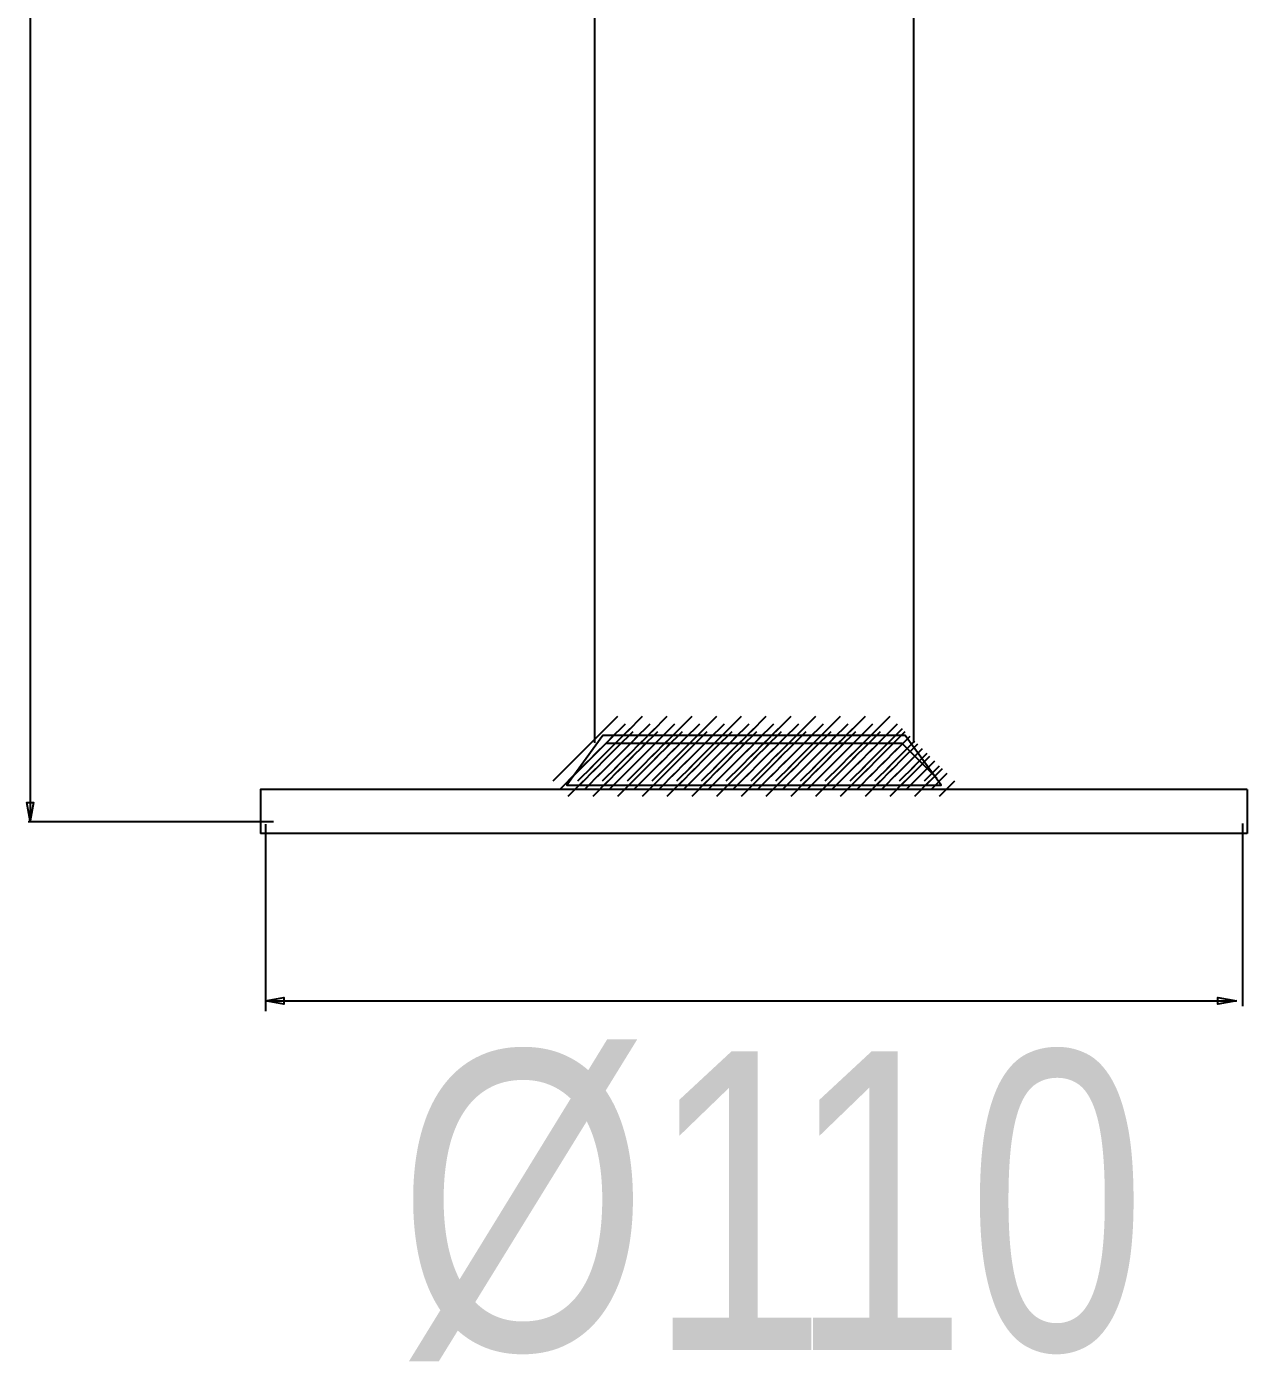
# Model space of a CAD drawing. Extents: x 0 to 141, y 5 to 251.
# Drawn here: x 75.15 to 100.79, y 4.83 to 32.87 of the extents above; entities that cross this region are included whole.
import ezdxf

# ---------------------------------------------------------------- set-up
doc = ezdxf.new("R2010")
doc.units = 0
doc.layers.add('LIVELLO_1', color=160, linetype='Continuous')
doc.styles.add('STD', font='txt')

# ---------------------------------------------------------------- blocks, each defined once
blk = doc.blocks.new('AI9-BLK169')
at = {"layer": 'LIVELLO_1', "color": 7}
for p, q in [((3.385409, -0.240123), (3.704942, 0.078548)), ((3.546467, -0.402043), (3.864966, -0.079926)), ((3.704942, -0.560517), (4.026025, -0.240123))]:
    blk.add_line(p, q, dxfattribs=at)
blk = doc.blocks.new('AI9-BLK168')
at = {"layer": 'LIVELLO_1', "color": 7}
blk.add_blockref('AI9-BLK169', (0, 0), dxfattribs=at)
blk = doc.blocks.new('AI9-BLK165')
at = {"layer": 'LIVELLO_1', "color": 7}
for p, q in [((3.059675, -0.240123), (3.379208, 0.078548)), ((3.21815, -0.402043), (3.539233, -0.079926)), ((3.379208, -0.560517), (3.697707, -0.240123))]:
    blk.add_line(p, q, dxfattribs=at)
blk = doc.blocks.new('AI9-BLK164')
at = {"layer": 'LIVELLO_1', "color": 7}
blk.add_blockref('AI9-BLK165', (0, 0), dxfattribs=at)
blk = doc.blocks.new('AI9-BLK163')
at = {"layer": 'LIVELLO_1', "color": 7}
for p, q in [((3.255357, -0.110243), (3.57644, 0.209806)), ((3.415382, -0.27044), (3.734914, 0.048231)), ((3.57644, -0.430637), (3.8958, -0.110243))]:
    blk.add_line(p, q, dxfattribs=at)
blk = doc.blocks.new('AI9-BLK162')
at = {"layer": 'LIVELLO_1', "color": 7}
blk.add_blockref('AI9-BLK163', (0, 0), dxfattribs=at)
blk = doc.blocks.new('AI9-BLK159')
at = {"layer": 'LIVELLO_1', "color": 7}
for p, q in [((2.538088, -0.240123), (2.859171, 0.078548)), ((2.698974, -0.402043), (3.018507, -0.079926)), ((2.859171, -0.560517), (3.178531, -0.240123))]:
    blk.add_line(p, q, dxfattribs=at)
blk = doc.blocks.new('AI9-BLK158')
at = {"layer": 'LIVELLO_1', "color": 7}
blk.add_blockref('AI9-BLK159', (0, 0), dxfattribs=at)
blk = doc.blocks.new('AI9-BLK157')
at = {"layer": 'LIVELLO_1', "color": 7}
for p, q in [((2.798537, -0.110243), (3.117898, 0.209806)), ((2.959423, -0.27044), (3.278956, 0.048231)), ((3.117898, -0.430637), (3.43898, -0.110243))]:
    blk.add_line(p, q, dxfattribs=at)
blk = doc.blocks.new('AI9-BLK156')
at = {"layer": 'LIVELLO_1', "color": 7}
blk.add_blockref('AI9-BLK157', (0, 0), dxfattribs=at)
blk = doc.blocks.new('AI9-BLK155')
at = {"layer": 'LIVELLO_1', "color": 7}
for p, q in [((3.059675, 0.06649), (3.379208, 0.386884)), ((3.21815, -0.091984), (3.539233, 0.226687)), ((3.379208, -0.253904), (3.697707, 0.06649))]:
    blk.add_line(p, q, dxfattribs=at)
blk = doc.blocks.new('AI9-BLK154')
at = {"layer": 'LIVELLO_1', "color": 7}
blk.add_blockref('AI9-BLK155', (0, 0), dxfattribs=at)
blk = doc.blocks.new('AI9-BLK151')
at = {"layer": 'LIVELLO_1', "color": 7}
for p, q in [((2.018912, -0.240123), (2.339995, 0.078548)), ((2.179109, -0.402043), (2.498469, -0.079926)), ((2.339995, -0.560517), (2.659355, -0.240123))]:
    blk.add_line(p, q, dxfattribs=at)
blk = doc.blocks.new('AI9-BLK150')
at = {"layer": 'LIVELLO_1', "color": 7}
blk.add_blockref('AI9-BLK151', (0, 0), dxfattribs=at)
blk = doc.blocks.new('AI9-BLK149')
at = {"layer": 'LIVELLO_1', "color": 7}
for p, q in [((2.279361, -0.110243), (2.598722, 0.209806)), ((2.439386, -0.27044), (2.758919, 0.048231)), ((2.598722, -0.430637), (2.919805, -0.110243))]:
    blk.add_line(p, q, dxfattribs=at)
blk = doc.blocks.new('AI9-BLK148')
at = {"layer": 'LIVELLO_1', "color": 7}
blk.add_blockref('AI9-BLK149', (0, 0), dxfattribs=at)
blk = doc.blocks.new('AI9-BLK147')
at = {"layer": 'LIVELLO_1', "color": 7}
for p, q in [((2.538088, 0.06649), (2.859171, 0.386884)), ((2.698974, -0.091984), (3.018507, 0.226687)), ((2.859171, -0.253904), (3.178531, 0.06649))]:
    blk.add_line(p, q, dxfattribs=at)
blk = doc.blocks.new('AI9-BLK146')
at = {"layer": 'LIVELLO_1', "color": 7}
blk.add_blockref('AI9-BLK147', (0, 0), dxfattribs=at)
blk = doc.blocks.new('AI9-BLK145')
at = {"layer": 'LIVELLO_1', "color": 7}
for p, q in [((2.798537, 0.197921), (3.117898, 0.516592)), ((2.959423, 0.036346), (3.278956, 0.358118)), ((3.117898, -0.122129), (3.43898, 0.197921))]:
    blk.add_line(p, q, dxfattribs=at)
blk = doc.blocks.new('AI9-BLK144')
at = {"layer": 'LIVELLO_1', "color": 7}
blk.add_blockref('AI9-BLK145', (0, 0), dxfattribs=at)
blk = doc.blocks.new('AI9-BLK141')
at = {"layer": 'LIVELLO_1', "color": 7}
for p, q in [((1.498875, -0.240123), (1.818235, 0.078548)), ((1.659933, -0.402043), (1.979293, -0.079926)), ((1.818235, -0.560517), (2.13949, -0.240123))]:
    blk.add_line(p, q, dxfattribs=at)
blk = doc.blocks.new('AI9-BLK140')
at = {"layer": 'LIVELLO_1', "color": 7}
blk.add_blockref('AI9-BLK141', (0, 0), dxfattribs=at)
blk = doc.blocks.new('AI9-BLK139')
at = {"layer": 'LIVELLO_1', "color": 7}
for p, q in [((1.760185, -0.110243), (2.078684, 0.209806)), ((1.91866, -0.27044), (2.239743, 0.048231)), ((2.078684, -0.430637), (2.398217, -0.110243))]:
    blk.add_line(p, q, dxfattribs=at)
blk = doc.blocks.new('AI9-BLK138')
at = {"layer": 'LIVELLO_1', "color": 7}
blk.add_blockref('AI9-BLK139', (0, 0), dxfattribs=at)
blk = doc.blocks.new('AI9-BLK137')
at = {"layer": 'LIVELLO_1', "color": 7}
for p, q in [((2.018912, 0.06649), (2.339995, 0.386884)), ((2.179109, -0.091984), (2.498469, 0.226687)), ((2.339995, -0.253904), (2.659355, 0.06649))]:
    blk.add_line(p, q, dxfattribs=at)
blk = doc.blocks.new('AI9-BLK136')
at = {"layer": 'LIVELLO_1', "color": 7}
blk.add_blockref('AI9-BLK137', (0, 0), dxfattribs=at)
blk = doc.blocks.new('AI9-BLK135')
at = {"layer": 'LIVELLO_1', "color": 7}
for p, q in [((2.279361, 0.197921), (2.598722, 0.516592)), ((2.439386, 0.036346), (2.758919, 0.358118)), ((2.598722, -0.122129), (2.919805, 0.197921))]:
    blk.add_line(p, q, dxfattribs=at)
blk = doc.blocks.new('AI9-BLK134')
at = {"layer": 'LIVELLO_1', "color": 7}
blk.add_blockref('AI9-BLK135', (0, 0), dxfattribs=at)
blk = doc.blocks.new('AI9-BLK133')
at = {"layer": 'LIVELLO_1', "color": 7}
for p, q in [((2.538088, 0.325217), (2.859171, 0.647333)), ((2.698974, 0.166743), (3.018507, 0.485414)), ((2.859171, 0.006546), (3.178531, 0.325217))]:
    blk.add_line(p, q, dxfattribs=at)
blk = doc.blocks.new('AI9-BLK132')
at = {"layer": 'LIVELLO_1', "color": 7}
blk.add_blockref('AI9-BLK133', (0, 0), dxfattribs=at)
blk = doc.blocks.new('AI9-BLK129')
at = {"layer": 'LIVELLO_1', "color": 7}
for p, q in [((0.979699, -0.240123), (1.299232, 0.078548)), ((1.139896, -0.402043), (1.459256, -0.079926)), ((1.299232, -0.560517), (1.620315, -0.240123))]:
    blk.add_line(p, q, dxfattribs=at)
blk = doc.blocks.new('AI9-BLK128')
at = {"layer": 'LIVELLO_1', "color": 7}
blk.add_blockref('AI9-BLK129', (0, 0), dxfattribs=at)
blk = doc.blocks.new('AI9-BLK127')
at = {"layer": 'LIVELLO_1', "color": 7}
for p, q in [((1.238426, -0.110243), (1.559509, 0.209806)), ((1.399484, -0.27044), (1.717983, 0.048231)), ((1.559509, -0.430637), (1.879041, -0.110243))]:
    blk.add_line(p, q, dxfattribs=at)
blk = doc.blocks.new('AI9-BLK126')
at = {"layer": 'LIVELLO_1', "color": 7}
blk.add_blockref('AI9-BLK127', (0, 0), dxfattribs=at)
blk = doc.blocks.new('AI9-BLK125')
at = {"layer": 'LIVELLO_1', "color": 7}
for p, q in [((1.498875, 0.06649), (1.818235, 0.386884)), ((1.659933, -0.091984), (1.979293, 0.226687)), ((1.818235, -0.253904), (2.13949, 0.06649))]:
    blk.add_line(p, q, dxfattribs=at)
blk = doc.blocks.new('AI9-BLK124')
at = {"layer": 'LIVELLO_1', "color": 7}
blk.add_blockref('AI9-BLK125', (0, 0), dxfattribs=at)
blk = doc.blocks.new('AI9-BLK123')
at = {"layer": 'LIVELLO_1', "color": 7}
for p, q in [((1.760185, 0.197921), (2.078684, 0.516592)), ((1.91866, 0.036346), (2.239743, 0.358118)), ((2.078684, -0.122129), (2.398217, 0.197921))]:
    blk.add_line(p, q, dxfattribs=at)
blk = doc.blocks.new('AI9-BLK122')
at = {"layer": 'LIVELLO_1', "color": 7}
blk.add_blockref('AI9-BLK123', (0, 0), dxfattribs=at)
blk = doc.blocks.new('AI9-BLK121')
at = {"layer": 'LIVELLO_1', "color": 7}
for p, q in [((2.018912, 0.325217), (2.339995, 0.647333)), ((2.179109, 0.166743), (2.498469, 0.485414)), ((2.339995, 0.006546), (2.659355, 0.325217))]:
    blk.add_line(p, q, dxfattribs=at)
blk = doc.blocks.new('AI9-BLK120')
at = {"layer": 'LIVELLO_1', "color": 7}
blk.add_blockref('AI9-BLK121', (0, 0), dxfattribs=at)
blk = doc.blocks.new('AI9-BLK117')
at = {"layer": 'LIVELLO_1', "color": 7}
for p, q in [((0.459662, -0.240123), (0.779194, 0.078548)), ((0.618998, -0.402043), (0.94008, -0.079926)), ((0.779194, -0.560517), (1.098555, -0.240123))]:
    blk.add_line(p, q, dxfattribs=at)
blk = doc.blocks.new('AI9-BLK116')
at = {"layer": 'LIVELLO_1', "color": 7}
blk.add_blockref('AI9-BLK117', (0, 0), dxfattribs=at)
blk = doc.blocks.new('AI9-BLK115')
at = {"layer": 'LIVELLO_1', "color": 7}
for p, q in [((0.71925, -0.110243), (1.040333, 0.209806)), ((0.879447, -0.27044), (1.198807, 0.048231)), ((1.040333, -0.430637), (1.359004, -0.110243))]:
    blk.add_line(p, q, dxfattribs=at)
blk = doc.blocks.new('AI9-BLK114')
at = {"layer": 'LIVELLO_1', "color": 7}
blk.add_blockref('AI9-BLK115', (0, 0), dxfattribs=at)
blk = doc.blocks.new('AI9-BLK113')
at = {"layer": 'LIVELLO_1', "color": 7}
for p, q in [((0.979699, 0.06649), (1.299232, 0.386884)), ((1.139896, -0.091984), (1.459256, 0.226687)), ((1.299232, -0.253904), (1.620315, 0.06649))]:
    blk.add_line(p, q, dxfattribs=at)
blk = doc.blocks.new('AI9-BLK112')
at = {"layer": 'LIVELLO_1', "color": 7}
blk.add_blockref('AI9-BLK113', (0, 0), dxfattribs=at)
blk = doc.blocks.new('AI9-BLK111')
at = {"layer": 'LIVELLO_1', "color": 7}
for p, q in [((1.238426, 0.197921), (1.559509, 0.516592)), ((1.399484, 0.036346), (1.717983, 0.358118)), ((1.559509, -0.122129), (1.879041, 0.197921))]:
    blk.add_line(p, q, dxfattribs=at)
blk = doc.blocks.new('AI9-BLK110')
at = {"layer": 'LIVELLO_1', "color": 7}
blk.add_blockref('AI9-BLK111', (0, 0), dxfattribs=at)
blk = doc.blocks.new('AI9-BLK109')
at = {"layer": 'LIVELLO_1', "color": 7}
for p, q in [((1.498875, 0.325217), (1.818235, 0.647333)), ((1.659933, 0.166743), (1.979293, 0.485414)), ((1.818235, 0.006546), (2.13949, 0.325217))]:
    blk.add_line(p, q, dxfattribs=at)
blk = doc.blocks.new('AI9-BLK108')
at = {"layer": 'LIVELLO_1', "color": 7}
blk.add_blockref('AI9-BLK109', (0, 0), dxfattribs=at)
blk = doc.blocks.new('AI9-BLK105')
at = {"layer": 'LIVELLO_1', "color": 7}
for p, q in [((-0.059514, -0.240123), (0.260019, 0.078548)), ((0.09896, -0.402043), (0.420043, -0.079926)), ((0.260019, -0.560517), (0.579379, -0.240123))]:
    blk.add_line(p, q, dxfattribs=at)
blk = doc.blocks.new('AI9-BLK104')
at = {"layer": 'LIVELLO_1', "color": 7}
blk.add_blockref('AI9-BLK105', (0, 0), dxfattribs=at)
blk = doc.blocks.new('AI9-BLK103')
at = {"layer": 'LIVELLO_1', "color": 7}
for p, q in [((0.199213, -0.110243), (0.518745, 0.209806)), ((0.360271, -0.27044), (0.67877, 0.048231)), ((0.518745, -0.430637), (0.839828, -0.110243))]:
    blk.add_line(p, q, dxfattribs=at)
blk = doc.blocks.new('AI9-BLK102')
at = {"layer": 'LIVELLO_1', "color": 7}
blk.add_blockref('AI9-BLK103', (0, 0), dxfattribs=at)
blk = doc.blocks.new('AI9-BLK101')
at = {"layer": 'LIVELLO_1', "color": 7}
for p, q in [((0.459662, 0.06649), (0.779194, 0.386884)), ((0.618998, -0.091984), (0.94008, 0.226687)), ((0.779194, -0.253904), (1.098555, 0.06649))]:
    blk.add_line(p, q, dxfattribs=at)
blk = doc.blocks.new('AI9-BLK100')
at = {"layer": 'LIVELLO_1', "color": 7}
blk.add_blockref('AI9-BLK101', (0, 0), dxfattribs=at)
blk = doc.blocks.new('AI9-BLK99')
at = {"layer": 'LIVELLO_1', "color": 7}
for p, q in [((0.71925, 0.197921), (1.040333, 0.516592)), ((0.879447, 0.036346), (1.198807, 0.358118)), ((1.040333, -0.122129), (1.359004, 0.197921))]:
    blk.add_line(p, q, dxfattribs=at)
blk = doc.blocks.new('AI9-BLK98')
at = {"layer": 'LIVELLO_1', "color": 7}
blk.add_blockref('AI9-BLK99', (0, 0), dxfattribs=at)
blk = doc.blocks.new('AI9-BLK97')
at = {"layer": 'LIVELLO_1', "color": 7}
for p, q in [((0.979699, 0.325217), (1.299232, 0.647333)), ((1.139896, 0.166743), (1.459256, 0.485414)), ((1.299232, 0.006546), (1.620315, 0.325217))]:
    blk.add_line(p, q, dxfattribs=at)
blk = doc.blocks.new('AI9-BLK96')
at = {"layer": 'LIVELLO_1', "color": 7}
blk.add_blockref('AI9-BLK97', (0, 0), dxfattribs=at)
blk = doc.blocks.new('AI9-BLK93')
at = {"layer": 'LIVELLO_1', "color": 7}
for p, q in [((-0.581101, -0.240123), (-0.260019, 0.078548)), ((-0.420216, -0.402043), (-0.100683, -0.079926)), ((-0.260019, -0.560517), (0.059342, -0.240123))]:
    blk.add_line(p, q, dxfattribs=at)
blk = doc.blocks.new('AI9-BLK92')
at = {"layer": 'LIVELLO_1', "color": 7}
blk.add_blockref('AI9-BLK93', (0, 0), dxfattribs=at)
blk = doc.blocks.new('AI9-BLK91')
at = {"layer": 'LIVELLO_1', "color": 7}
for p, q in [((-0.319791, -0.110243), (-0.000431, 0.209806)), ((-0.159766, -0.27044), (0.159594, 0.048231)), ((-0.000431, -0.430637), (0.320652, -0.110243))]:
    blk.add_line(p, q, dxfattribs=at)
blk = doc.blocks.new('AI9-BLK90')
at = {"layer": 'LIVELLO_1', "color": 7}
blk.add_blockref('AI9-BLK91', (0, 0), dxfattribs=at)
blk = doc.blocks.new('AI9-BLK89')
at = {"layer": 'LIVELLO_1', "color": 7}
for p, q in [((-0.059514, 0.06649), (0.260019, 0.386884)), ((0.09896, -0.091984), (0.420043, 0.226687)), ((0.260019, -0.253904), (0.579379, 0.06649))]:
    blk.add_line(p, q, dxfattribs=at)
blk = doc.blocks.new('AI9-BLK88')
at = {"layer": 'LIVELLO_1', "color": 7}
blk.add_blockref('AI9-BLK89', (0, 0), dxfattribs=at)
blk = doc.blocks.new('AI9-BLK87')
at = {"layer": 'LIVELLO_1', "color": 7}
for p, q in [((0.199213, 0.197921), (0.518745, 0.516592)), ((0.360271, 0.036346), (0.67877, 0.358118)), ((0.518745, -0.122129), (0.839828, 0.197921))]:
    blk.add_line(p, q, dxfattribs=at)
blk = doc.blocks.new('AI9-BLK86')
at = {"layer": 'LIVELLO_1', "color": 7}
blk.add_blockref('AI9-BLK87', (0, 0), dxfattribs=at)
blk = doc.blocks.new('AI9-BLK85')
at = {"layer": 'LIVELLO_1', "color": 7}
for p, q in [((0.459662, 0.325217), (0.779194, 0.647333)), ((0.618998, 0.166743), (0.94008, 0.485414)), ((0.779194, 0.006546), (1.098555, 0.325217))]:
    blk.add_line(p, q, dxfattribs=at)
blk = doc.blocks.new('AI9-BLK84')
at = {"layer": 'LIVELLO_1', "color": 7}
blk.add_blockref('AI9-BLK85', (0, 0), dxfattribs=at)
blk = doc.blocks.new('AI9-BLK81')
at = {"layer": 'LIVELLO_1', "color": 7}
for p, q in [((-1.100277, -0.240123), (-0.780917, 0.078548)), ((-0.940253, -0.402043), (-0.62072, -0.079926)), ((-0.780917, -0.560517), (-0.459834, -0.240123))]:
    blk.add_line(p, q, dxfattribs=at)
blk = doc.blocks.new('AI9-BLK80')
at = {"layer": 'LIVELLO_1', "color": 7}
blk.add_blockref('AI9-BLK81', (0, 0), dxfattribs=at)
blk = doc.blocks.new('AI9-BLK79')
at = {"layer": 'LIVELLO_1', "color": 7}
for p, q in [((-0.839828, -0.110243), (-0.520468, 0.209806)), ((-0.680665, -0.27044), (-0.35941, 0.048231)), ((-0.520468, -0.430637), (-0.201107, -0.110243))]:
    blk.add_line(p, q, dxfattribs=at)
blk = doc.blocks.new('AI9-BLK78')
at = {"layer": 'LIVELLO_1', "color": 7}
blk.add_blockref('AI9-BLK79', (0, 0), dxfattribs=at)
blk = doc.blocks.new('AI9-BLK77')
at = {"layer": 'LIVELLO_1', "color": 7}
for p, q in [((-0.581101, 0.06649), (-0.260019, 0.386884)), ((-0.420216, -0.091984), (-0.100683, 0.226687)), ((-0.260019, -0.253904), (0.059342, 0.06649))]:
    blk.add_line(p, q, dxfattribs=at)
blk = doc.blocks.new('AI9-BLK76')
at = {"layer": 'LIVELLO_1', "color": 7}
blk.add_blockref('AI9-BLK77', (0, 0), dxfattribs=at)
blk = doc.blocks.new('AI9-BLK75')
at = {"layer": 'LIVELLO_1', "color": 7}
for p, q in [((-0.319791, 0.197921), (-0.000431, 0.516592)), ((-0.159766, 0.036346), (0.159594, 0.358118)), ((-0.000431, -0.122129), (0.320652, 0.197921))]:
    blk.add_line(p, q, dxfattribs=at)
blk = doc.blocks.new('AI9-BLK74')
at = {"layer": 'LIVELLO_1', "color": 7}
blk.add_blockref('AI9-BLK75', (0, 0), dxfattribs=at)
blk = doc.blocks.new('AI9-BLK73')
at = {"layer": 'LIVELLO_1', "color": 7}
for p, q in [((-0.059514, 0.325217), (0.260019, 0.647333)), ((0.09896, 0.166743), (0.420043, 0.485414)), ((0.260019, 0.006546), (0.579379, 0.325217))]:
    blk.add_line(p, q, dxfattribs=at)
blk = doc.blocks.new('AI9-BLK72')
at = {"layer": 'LIVELLO_1', "color": 7}
blk.add_blockref('AI9-BLK73', (0, 0), dxfattribs=at)
blk = doc.blocks.new('AI9-BLK69')
at = {"layer": 'LIVELLO_1', "color": 7}
for p, q in [((-1.619453, -0.240123), (-1.300954, 0.078548)), ((-1.459256, -0.402043), (-1.139896, -0.079926)), ((-1.300954, -0.560517), (-0.979699, -0.240123))]:
    blk.add_line(p, q, dxfattribs=at)
blk = doc.blocks.new('AI9-BLK68')
at = {"layer": 'LIVELLO_1', "color": 7}
blk.add_blockref('AI9-BLK69', (0, 0), dxfattribs=at)
blk = doc.blocks.new('AI9-BLK67')
at = {"layer": 'LIVELLO_1', "color": 7}
for p, q in [((-1.359004, -0.110243), (-1.039644, 0.209806)), ((-1.20053, -0.27044), (-0.879447, 0.048231)), ((-1.039644, -0.430637), (-0.720283, -0.110243))]:
    blk.add_line(p, q, dxfattribs=at)
blk = doc.blocks.new('AI9-BLK66')
at = {"layer": 'LIVELLO_1', "color": 7}
blk.add_blockref('AI9-BLK67', (0, 0), dxfattribs=at)
blk = doc.blocks.new('AI9-BLK65')
at = {"layer": 'LIVELLO_1', "color": 7}
for p, q in [((-1.100277, 0.06649), (-0.780917, 0.386884)), ((-0.940253, -0.091984), (-0.62072, 0.226687)), ((-0.780917, -0.253904), (-0.459834, 0.06649))]:
    blk.add_line(p, q, dxfattribs=at)
blk = doc.blocks.new('AI9-BLK64')
at = {"layer": 'LIVELLO_1', "color": 7}
blk.add_blockref('AI9-BLK65', (0, 0), dxfattribs=at)
blk = doc.blocks.new('AI9-BLK63')
at = {"layer": 'LIVELLO_1', "color": 7}
for p, q in [((-0.839828, 0.197921), (-0.520468, 0.516592)), ((-0.680665, 0.036346), (-0.35941, 0.358118)), ((-0.520468, -0.122129), (-0.201107, 0.197921))]:
    blk.add_line(p, q, dxfattribs=at)
blk = doc.blocks.new('AI9-BLK62')
at = {"layer": 'LIVELLO_1', "color": 7}
blk.add_blockref('AI9-BLK63', (0, 0), dxfattribs=at)
blk = doc.blocks.new('AI9-BLK61')
at = {"layer": 'LIVELLO_1', "color": 7}
for p, q in [((-0.581101, 0.325217), (-0.260019, 0.647333)), ((-0.420216, 0.166743), (-0.100683, 0.485414)), ((-0.260019, 0.006546), (0.059342, 0.325217))]:
    blk.add_line(p, q, dxfattribs=at)
blk = doc.blocks.new('AI9-BLK60')
at = {"layer": 'LIVELLO_1', "color": 7}
blk.add_blockref('AI9-BLK61', (0, 0), dxfattribs=at)
blk = doc.blocks.new('AI9-BLK57')
at = {"layer": 'LIVELLO_1', "color": 7}
for p, q in [((-2.13949, -0.240123), (-1.82013, 0.078548)), ((-1.980155, -0.402043), (-1.659933, -0.079926)), ((-1.82013, -0.560517), (-1.500597, -0.240123))]:
    blk.add_line(p, q, dxfattribs=at)
blk = doc.blocks.new('AI9-BLK56')
at = {"layer": 'LIVELLO_1', "color": 7}
blk.add_blockref('AI9-BLK57', (0, 0), dxfattribs=at)
blk = doc.blocks.new('AI9-BLK55')
at = {"layer": 'LIVELLO_1', "color": 7}
for p, q in [((-1.880764, -0.110243), (-1.559681, 0.209806)), ((-1.719706, -0.27044), (-1.400345, 0.048231)), ((-1.559681, -0.430637), (-1.240148, -0.110243))]:
    blk.add_line(p, q, dxfattribs=at)
blk = doc.blocks.new('AI9-BLK54')
at = {"layer": 'LIVELLO_1', "color": 7}
blk.add_blockref('AI9-BLK55', (0, 0), dxfattribs=at)
blk = doc.blocks.new('AI9-BLK53')
at = {"layer": 'LIVELLO_1', "color": 7}
for p, q in [((-1.619453, 0.06649), (-1.300954, 0.386884)), ((-1.459256, -0.091984), (-1.139896, 0.226687)), ((-1.300954, -0.253904), (-0.979699, 0.06649))]:
    blk.add_line(p, q, dxfattribs=at)
blk = doc.blocks.new('AI9-BLK52')
at = {"layer": 'LIVELLO_1', "color": 7}
blk.add_blockref('AI9-BLK53', (0, 0), dxfattribs=at)
blk = doc.blocks.new('AI9-BLK51')
at = {"layer": 'LIVELLO_1', "color": 7}
for p, q in [((-1.359004, 0.197921), (-1.039644, 0.516592)), ((-1.20053, 0.036346), (-0.879447, 0.358118)), ((-1.039644, -0.122129), (-0.720283, 0.197921))]:
    blk.add_line(p, q, dxfattribs=at)
blk = doc.blocks.new('AI9-BLK50')
at = {"layer": 'LIVELLO_1', "color": 7}
blk.add_blockref('AI9-BLK51', (0, 0), dxfattribs=at)
blk = doc.blocks.new('AI9-BLK49')
at = {"layer": 'LIVELLO_1', "color": 7}
for p, q in [((-1.100277, 0.325217), (-0.780917, 0.647333)), ((-0.940253, 0.166743), (-0.62072, 0.485414)), ((-0.780917, 0.006546), (-0.459834, 0.325217))]:
    blk.add_line(p, q, dxfattribs=at)
blk = doc.blocks.new('AI9-BLK48')
at = {"layer": 'LIVELLO_1', "color": 7}
blk.add_blockref('AI9-BLK49', (0, 0), dxfattribs=at)
blk = doc.blocks.new('AI9-BLK45')
at = {"layer": 'LIVELLO_1', "color": 7}
for p, q in [((-2.658666, -0.240123), (-2.339134, 0.078548)), ((-2.500192, -0.402043), (-2.179109, -0.079926)), ((-2.339134, -0.560517), (-2.020635, -0.240123))]:
    blk.add_line(p, q, dxfattribs=at)
blk = doc.blocks.new('AI9-BLK44')
at = {"layer": 'LIVELLO_1', "color": 7}
blk.add_blockref('AI9-BLK45', (0, 0), dxfattribs=at)
blk = doc.blocks.new('AI9-BLK43')
at = {"layer": 'LIVELLO_1', "color": 7}
for p, q in [((-2.39994, -0.110243), (-2.080407, 0.209806)), ((-2.239743, -0.27044), (-1.920382, 0.048231)), ((-2.080407, -0.430637), (-1.759324, -0.110243))]:
    blk.add_line(p, q, dxfattribs=at)
blk = doc.blocks.new('AI9-BLK42')
at = {"layer": 'LIVELLO_1', "color": 7}
blk.add_blockref('AI9-BLK43', (0, 0), dxfattribs=at)
blk = doc.blocks.new('AI9-BLK41')
at = {"layer": 'LIVELLO_1', "color": 7}
for p, q in [((-2.13949, 0.06649), (-1.82013, 0.386884)), ((-1.980155, -0.091984), (-1.659933, 0.226687)), ((-1.82013, -0.253904), (-1.500597, 0.06649))]:
    blk.add_line(p, q, dxfattribs=at)
blk = doc.blocks.new('AI9-BLK40')
at = {"layer": 'LIVELLO_1', "color": 7}
blk.add_blockref('AI9-BLK41', (0, 0), dxfattribs=at)
blk = doc.blocks.new('AI9-BLK39')
at = {"layer": 'LIVELLO_1', "color": 7}
for p, q in [((-1.880764, 0.197921), (-1.559681, 0.516592)), ((-1.719706, 0.036346), (-1.400345, 0.358118)), ((-1.559681, -0.122129), (-1.240148, 0.197921))]:
    blk.add_line(p, q, dxfattribs=at)
blk = doc.blocks.new('AI9-BLK38')
at = {"layer": 'LIVELLO_1', "color": 7}
blk.add_blockref('AI9-BLK39', (0, 0), dxfattribs=at)
blk = doc.blocks.new('AI9-BLK37')
at = {"layer": 'LIVELLO_1', "color": 7}
for p, q in [((-1.619453, 0.325217), (-1.300954, 0.647333)), ((-1.459256, 0.166743), (-1.139896, 0.485414)), ((-1.300954, 0.006546), (-0.979699, 0.325217))]:
    blk.add_line(p, q, dxfattribs=at)
blk = doc.blocks.new('AI9-BLK36')
at = {"layer": 'LIVELLO_1', "color": 7}
blk.add_blockref('AI9-BLK37', (0, 0), dxfattribs=at)
blk = doc.blocks.new('AI9-BLK33')
at = {"layer": 'LIVELLO_1', "color": 7}
for p, q in [((-3.180254, -0.240123), (-2.859171, 0.078548)), ((-3.019368, -0.402043), (-2.700007, -0.079926)), ((-2.859171, -0.560517), (-2.539811, -0.240123))]:
    blk.add_line(p, q, dxfattribs=at)
blk = doc.blocks.new('AI9-BLK32')
at = {"layer": 'LIVELLO_1', "color": 7}
blk.add_blockref('AI9-BLK33', (0, 0), dxfattribs=at)
blk = doc.blocks.new('AI9-BLK31')
at = {"layer": 'LIVELLO_1', "color": 7}
for p, q in [((-2.919977, -0.110243), (-2.600444, 0.209806)), ((-2.758919, -0.27044), (-2.439558, 0.048231)), ((-2.600444, -0.430637), (-2.279361, -0.110243))]:
    blk.add_line(p, q, dxfattribs=at)
blk = doc.blocks.new('AI9-BLK30')
at = {"layer": 'LIVELLO_1', "color": 7}
blk.add_blockref('AI9-BLK31', (0, 0), dxfattribs=at)
blk = doc.blocks.new('AI9-BLK29')
at = {"layer": 'LIVELLO_1', "color": 7}
for p, q in [((-2.658666, 0.06649), (-2.339134, 0.386884)), ((-2.500192, -0.091984), (-2.179109, 0.226687)), ((-2.339134, -0.253904), (-2.020635, 0.06649))]:
    blk.add_line(p, q, dxfattribs=at)
blk = doc.blocks.new('AI9-BLK28')
at = {"layer": 'LIVELLO_1', "color": 7}
blk.add_blockref('AI9-BLK29', (0, 0), dxfattribs=at)
blk = doc.blocks.new('AI9-BLK27')
at = {"layer": 'LIVELLO_1', "color": 7}
for p, q in [((-2.39994, 0.197921), (-2.080407, 0.516592)), ((-2.239743, 0.036346), (-1.920382, 0.358118)), ((-2.080407, -0.122129), (-1.759324, 0.197921))]:
    blk.add_line(p, q, dxfattribs=at)
blk = doc.blocks.new('AI9-BLK26')
at = {"layer": 'LIVELLO_1', "color": 7}
blk.add_blockref('AI9-BLK27', (0, 0), dxfattribs=at)
blk = doc.blocks.new('AI9-BLK25')
at = {"layer": 'LIVELLO_1', "color": 7}
for p, q in [((-2.13949, 0.325217), (-1.82013, 0.647333)), ((-1.980155, 0.166743), (-1.659933, 0.485414)), ((-1.82013, 0.006546), (-1.500597, 0.325217))]:
    blk.add_line(p, q, dxfattribs=at)
blk = doc.blocks.new('AI9-BLK24')
at = {"layer": 'LIVELLO_1', "color": 7}
blk.add_blockref('AI9-BLK25', (0, 0), dxfattribs=at)
blk = doc.blocks.new('AI9-BLK21')
at = {"layer": 'LIVELLO_1', "color": 7}
for p, q in [((-3.69943, -0.240123), (-3.378347, 0.078548)), ((-3.539405, -0.402043), (-3.219872, -0.079926)), ((-3.378347, -0.560517), (-3.058986, -0.240123))]:
    blk.add_line(p, q, dxfattribs=at)
blk = doc.blocks.new('AI9-BLK20')
at = {"layer": 'LIVELLO_1', "color": 7}
blk.add_blockref('AI9-BLK21', (0, 0), dxfattribs=at)
blk = doc.blocks.new('AI9-BLK19')
at = {"layer": 'LIVELLO_1', "color": 7}
for p, q in [((-3.439153, -0.110243), (-3.11962, 0.209806)), ((-3.280678, -0.27044), (-2.959595, 0.048231)), ((-3.11962, -0.430637), (-2.80026, -0.110243))]:
    blk.add_line(p, q, dxfattribs=at)
blk = doc.blocks.new('AI9-BLK18')
at = {"layer": 'LIVELLO_1', "color": 7}
blk.add_blockref('AI9-BLK19', (0, 0), dxfattribs=at)
blk = doc.blocks.new('AI9-BLK17')
at = {"layer": 'LIVELLO_1', "color": 7}
for p, q in [((-3.180254, 0.06649), (-2.859171, 0.386884)), ((-3.019368, -0.091984), (-2.700007, 0.226687)), ((-2.859171, -0.253904), (-2.539811, 0.06649))]:
    blk.add_line(p, q, dxfattribs=at)
blk = doc.blocks.new('AI9-BLK16')
at = {"layer": 'LIVELLO_1', "color": 7}
blk.add_blockref('AI9-BLK17', (0, 0), dxfattribs=at)
blk = doc.blocks.new('AI9-BLK15')
at = {"layer": 'LIVELLO_1', "color": 7}
for p, q in [((-2.919977, 0.197921), (-2.600444, 0.516592)), ((-2.758919, 0.036346), (-2.439558, 0.358118)), ((-2.600444, -0.122129), (-2.279361, 0.197921))]:
    blk.add_line(p, q, dxfattribs=at)
blk = doc.blocks.new('AI9-BLK14')
at = {"layer": 'LIVELLO_1', "color": 7}
blk.add_blockref('AI9-BLK15', (0, 0), dxfattribs=at)
blk = doc.blocks.new('AI9-BLK13')
at = {"layer": 'LIVELLO_1', "color": 7}
for p, q in [((-2.658666, 0.325217), (-2.339134, 0.647333)), ((-2.500192, 0.166743), (-2.179109, 0.485414)), ((-2.339134, 0.006546), (-2.020635, 0.325217))]:
    blk.add_line(p, q, dxfattribs=at)
blk = doc.blocks.new('AI9-BLK12')
at = {"layer": 'LIVELLO_1', "color": 7}
blk.add_blockref('AI9-BLK13', (0, 0), dxfattribs=at)
blk = doc.blocks.new('AI9-BLK11')
at = {"layer": 'LIVELLO_1', "color": 7}
for p, q in [((-4.026025, -0.240123), (-3.706664, 0.078548)), ((-3.865139, -0.402043), (-3.545606, -0.079926)), ((-3.706664, -0.560517), (-3.385581, -0.240123))]:
    blk.add_line(p, q, dxfattribs=at)
blk = doc.blocks.new('AI9-BLK10')
at = {"layer": 'LIVELLO_1', "color": 7}
blk.add_blockref('AI9-BLK11', (0, 0), dxfattribs=at)
blk = doc.blocks.new('AI9-BLK9')
at = {"layer": 'LIVELLO_1', "color": 7}
for p, q in [((-3.895456, -0.110243), (-3.576784, 0.209806)), ((-3.736981, -0.27044), (-3.415898, 0.048231)), ((-3.576784, -0.430637), (-3.257424, -0.110243))]:
    blk.add_line(p, q, dxfattribs=at)
blk = doc.blocks.new('AI9-BLK8')
at = {"layer": 'LIVELLO_1', "color": 7}
blk.add_blockref('AI9-BLK9', (0, 0), dxfattribs=at)
blk = doc.blocks.new('AI9-BLK7')
at = {"layer": 'LIVELLO_1', "color": 7}
for p, q in [((-3.69943, 0.06649), (-3.378347, 0.386884)), ((-3.539405, -0.091984), (-3.219872, 0.226687)), ((-3.378347, -0.253904), (-3.058986, 0.06649))]:
    blk.add_line(p, q, dxfattribs=at)
blk = doc.blocks.new('AI9-BLK6')
at = {"layer": 'LIVELLO_1', "color": 7}
blk.add_blockref('AI9-BLK7', (0, 0), dxfattribs=at)
blk = doc.blocks.new('AI9-BLK5')
at = {"layer": 'LIVELLO_1', "color": 7}
for p, q in [((-3.439153, 0.197921), (-3.11962, 0.516592)), ((-3.280678, 0.036346), (-2.959595, 0.358118)), ((-3.11962, -0.122129), (-2.80026, 0.197921))]:
    blk.add_line(p, q, dxfattribs=at)
blk = doc.blocks.new('AI9-BLK4')
at = {"layer": 'LIVELLO_1', "color": 7}
blk.add_blockref('AI9-BLK5', (0, 0), dxfattribs=at)
blk = doc.blocks.new('AI9-BLK3')
at = {"layer": 'LIVELLO_1', "color": 7}
for p, q in [((-3.180254, 0.325217), (-2.859171, 0.647333)), ((-3.019368, 0.166743), (-2.700007, 0.485414)), ((-2.859171, 0.006546), (-2.539811, 0.325217))]:
    blk.add_line(p, q, dxfattribs=at)
blk = doc.blocks.new('AI9-BLK2')
at = {"layer": 'LIVELLO_1', "color": 7}
blk.add_blockref('AI9-BLK3', (0, 0), dxfattribs=at)
blk = doc.blocks.new('AI9-BLK1')
at = {"layer": 'LIVELLO_1', "color": 7}
for p, q in [((4.99, -66.143), (4.99, -110.763)), ((16.844, -69.236), (16.844, -109.121)), ((23.547, -69.236), (23.547, -109.121)), ((16.346, -109.875), (17.084, -109.138)), ((30.558, -110.101), (30.558, -111.029)), ((10.101, -110.783), (4.947, -110.783)), ((9.934, -110.83), (9.934, -114.761)), ((30.456, -110.818), (30.456, -114.657)), ((9.934, -114.54), (30.331, -114.54))]:
    blk.add_line(p, q, dxfattribs=at)
blk.add_lwpolyline([(20.195, -110.009), (24.125, -110.009), (23.37, -108.969), (17.02, -108.969), (16.266, -110.009)], close=True, dxfattribs=at)
for points in [[(24.046, -109.875), (23.306, -109.138), (17.084, -109.138)], [(30.558, -110.101), (20.195, -110.101), (9.832, -110.101), (9.832, -111.029)], [(4.99, -110.763), (4.919, -110.377), (5.059, -110.377), (4.99, -110.763)], [(30.558, -111.029), (20.195, -111.029), (9.832, -111.029)], [(9.934, -114.54), (10.323, -114.47), (10.323, -114.613), (9.934, -114.54)], [(30.331, -114.54), (29.942, -114.613), (29.942, -114.47), (30.331, -114.54)]]:
    blk.add_lwpolyline(points, dxfattribs=at)
for name, p in [('AI9-BLK2', (20.195, -109.209)), ('AI9-BLK12', (20.195, -109.209)), ('AI9-BLK24', (20.195, -109.209)), ('AI9-BLK36', (20.195, -109.209)), ('AI9-BLK48', (20.195, -109.209)), ('AI9-BLK60', (20.195, -109.209)), ('AI9-BLK72', (20.195, -109.209)), ('AI9-BLK84', (20.195, -109.209)), ('AI9-BLK96', (20.195, -109.209)), ('AI9-BLK108', (20.195, -109.209)), ('AI9-BLK120', (20.195, -109.209)), ('AI9-BLK132', (20.195, -109.209)), ('AI9-BLK4', (20.195, -109.339)), ('AI9-BLK14', (20.195, -109.339)), ('AI9-BLK26', (20.195, -109.339)), ('AI9-BLK38', (20.195, -109.339)), ('AI9-BLK50', (20.195, -109.339)), ('AI9-BLK62', (20.195, -109.339)), ('AI9-BLK74', (20.195, -109.339)), ('AI9-BLK86', (20.195, -109.339)), ('AI9-BLK98', (20.195, -109.339)), ('AI9-BLK110', (20.195, -109.339)), ('AI9-BLK122', (20.195, -109.339)), ('AI9-BLK134', (20.195, -109.339)), ('AI9-BLK144', (20.195, -109.339)), ('AI9-BLK8', (20.132, -109.552)), ('AI9-BLK6', (20.195, -109.469)), ('AI9-BLK18', (20.195, -109.552)), ('AI9-BLK16', (20.195, -109.469)), ('AI9-BLK30', (20.195, -109.552)), ('AI9-BLK28', (20.195, -109.469)), ('AI9-BLK42', (20.195, -109.552)), ('AI9-BLK40', (20.195, -109.469)), ('AI9-BLK54', (20.195, -109.552)), ('AI9-BLK52', (20.195, -109.469)), ('AI9-BLK66', (20.195, -109.552)), ('AI9-BLK64', (20.195, -109.469)), ('AI9-BLK78', (20.195, -109.552)), ('AI9-BLK76', (20.195, -109.469)), ('AI9-BLK90', (20.195, -109.552)), ('AI9-BLK88', (20.195, -109.469)), ('AI9-BLK102', (20.195, -109.552)), ('AI9-BLK100', (20.195, -109.469)), ('AI9-BLK114', (20.195, -109.552)), ('AI9-BLK112', (20.195, -109.469)), ('AI9-BLK126', (20.195, -109.552)), ('AI9-BLK124', (20.195, -109.469)), ('AI9-BLK138', (20.195, -109.552)), ('AI9-BLK136', (20.195, -109.469)), ('AI9-BLK148', (20.195, -109.552)), ('AI9-BLK146', (20.195, -109.469)), ('AI9-BLK156', (20.195, -109.552)), ('AI9-BLK154', (20.195, -109.469)), ('AI9-BLK162', (20.258, -109.552)), ('AI9-BLK10', (20.002, -109.682)), ('AI9-BLK20', (20.195, -109.682)), ('AI9-BLK32', (20.195, -109.682)), ('AI9-BLK44', (20.195, -109.682)), ('AI9-BLK56', (20.195, -109.682)), ('AI9-BLK68', (20.195, -109.682)), ('AI9-BLK80', (20.195, -109.682)), ('AI9-BLK92', (20.195, -109.682)), ('AI9-BLK104', (20.195, -109.682)), ('AI9-BLK116', (20.195, -109.682)), ('AI9-BLK128', (20.195, -109.682)), ('AI9-BLK140', (20.195, -109.682)), ('AI9-BLK150', (20.195, -109.682)), ('AI9-BLK158', (20.195, -109.682)), ('AI9-BLK164', (20.195, -109.682)), ('AI9-BLK168', (20.389, -109.682))]:
    blk.add_blockref(name, p, dxfattribs=at)
at = {"layer": 'LIVELLO_1', "color": 7, "char_height": 6.27699, "attachment_point": 1, "style": 'STD'}
for s, insert in [('\\fArial Narrow|b0|i0;\\H6.2770;\\W0.94;\\C7;Ø1', (12.715, -115.603)), ('\\fArial Narrow|b0|i0;\\H6.2770;\\W0.94;\\C7;10', (20.917, -115.603))]:
    blk.add_mtext(s, dxfattribs=dict(at, insert=insert))

msp = doc.modelspace()

# ---------------------------------------------------------------- block references
at = {"layer": 'LIVELLO_1', "color": 7}
msp.add_blockref('AI9-BLK1', (70.228444, 126.944965), dxfattribs=at)

doc.saveas('drawing.dxf')
